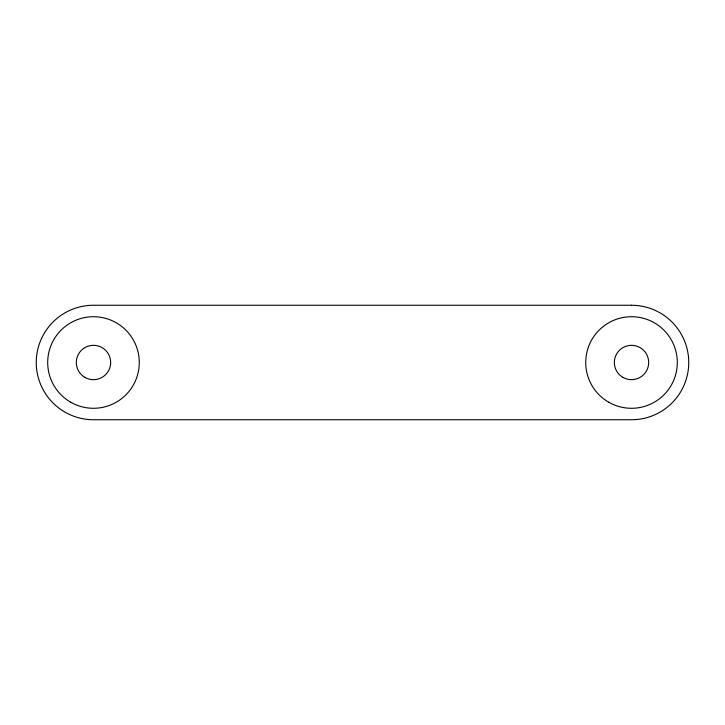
<?xml version="1.0" encoding="UTF-8"?>
<svg xmlns="http://www.w3.org/2000/svg" width="725" height="725" viewBox="0 0 725 725"><rect width="100%" height="100%" fill="white"/><g stroke="black" fill="none" stroke-linecap="round" stroke-linejoin="round"><path stroke-width="1.09" d="M631.511 305.261L93.489 305.261A57.239 57.239 0 0 0 36.25 362.5A57.239 57.239 0 0 0 93.489 419.739L631.511 419.739A57.239 57.239 0 0 0 688.75 362.5A57.239 57.239 0 0 0 631.511 305.261M84.898 377.372A17.173 17.173 0 0 0 110.662 362.5A17.173 17.173 0 0 0 84.898 347.628A17.173 17.173 0 0 0 84.898 377.372M622.929 377.372A17.173 17.173 0 0 0 648.685 362.5A17.173 17.173 0 0 0 622.929 347.628A17.173 17.173 0 0 0 622.929 377.372M70.588 402.157A45.793 45.793 0 0 0 139.273 362.5A45.793 45.793 0 0 0 70.588 322.843A45.793 45.793 0 0 0 70.588 402.157M608.619 402.157A45.793 45.793 0 0 0 677.304 362.5A45.793 45.793 0 0 0 608.619 322.843A45.793 45.793 0 0 0 608.619 402.157"/></g></svg>
